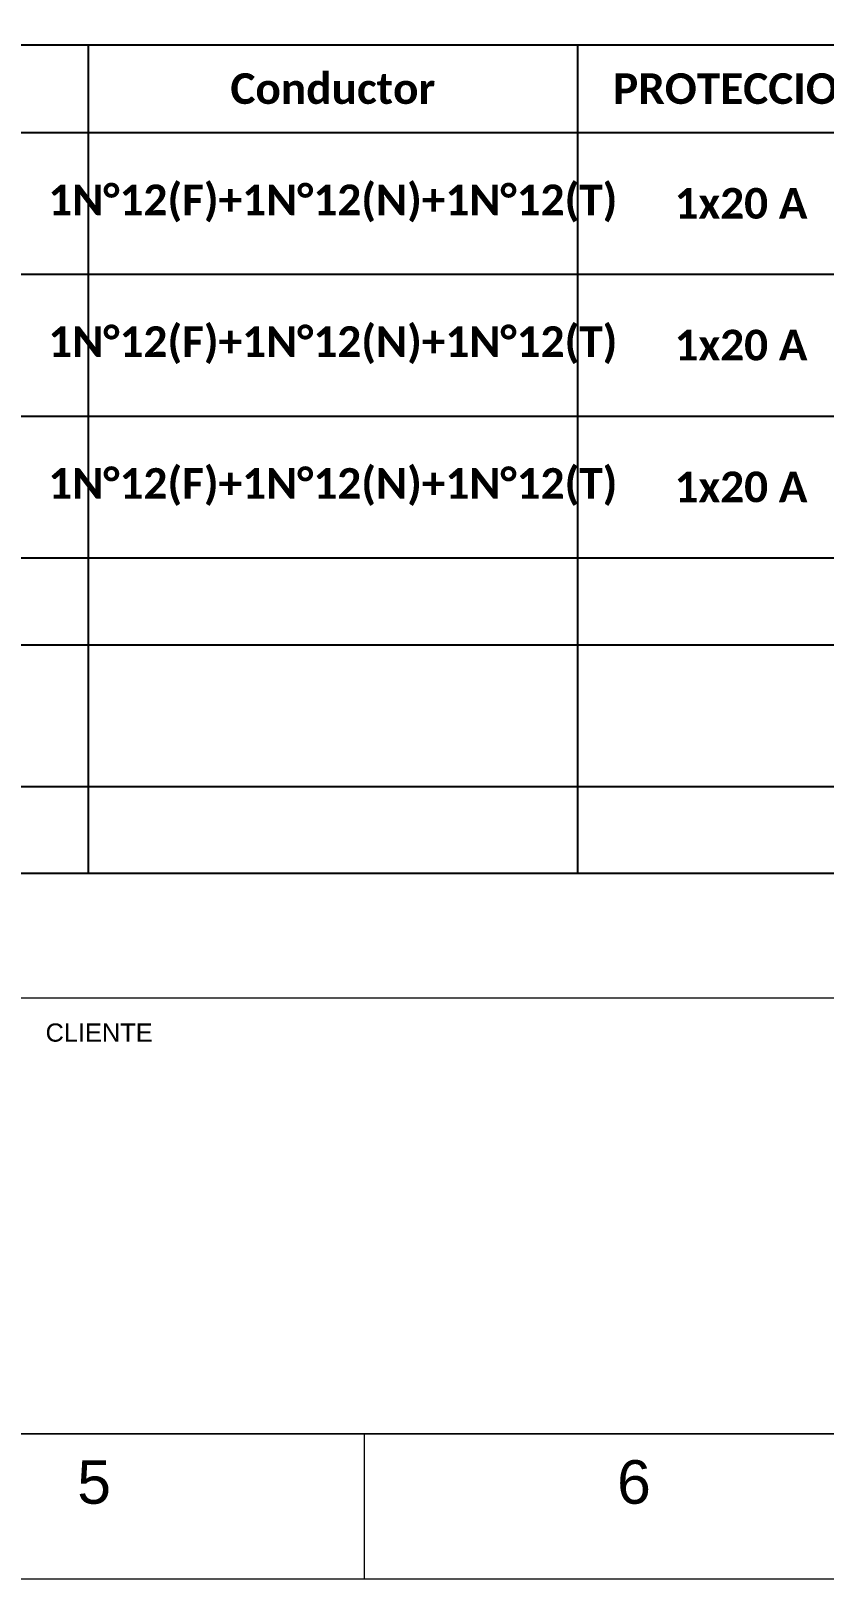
# Paper-space layout 'CUADRO DE CARGAS' of a CAD drawing. Header units: millimetres. Extents: x -541 to 452, y 214 to 916.
# Drawn here: x -269.2 to -178, y 214.1 to 392.1 of the extents above; entities that cross this region are included whole.
import ezdxf

# ---------------------------------------------------------------- set-up
doc = ezdxf.new("R2010")
doc.units = ezdxf.units.MM
doc.layers.add('-CN-GYD-CAJETIN-A0', color=7, linetype='Continuous', lineweight=5)
doc.styles.add('Annotative', font='arial.ttf')
doc.styles.get("Standard").update_dxf_attribs({"font": 'arial.ttf'})

# ---------------------------------------------------------------- blocks, each defined once
blk = doc.blocks.new('CAJETIN-A1')
at = {"layer": '-CN-GYD-CAJETIN-A0'}
blk.add_line((-578.14, 14.15), (-578.14, 0), dxfattribs=at)
for points in [[(-841, 0), (-841, 594.85), (0, 594.85), (0, 0)], [(-826.85, 14.15), (-826.85, 580.71), (-14.15, 580.71), (-14.15, 14.15)]]:
    blk.add_lwpolyline(points, close=True, dxfattribs=at)
blk.add_lwpolyline([(-826.85, 14.15), (-14.15, 14.15), (-14.15, 56.59), (-826.85, 56.59), (-826.85, 14.15)], dxfattribs=at)
at = {"layer": '-CN-GYD-CAJETIN-A0', "insert": (-609.16, 54.12), "char_height": 1.768, "width": 31.4816, "attachment_point": 1, "style": 'Annotative'}
blk.add_mtext('CLIENTE ', dxfattribs=at)
at = {"layer": '-CN-GYD-CAJETIN-A0', "char_height": 4.24, "attachment_point": 5, "style": 'Annotative'}
for s, insert in [('5', (-604.43, 9.43)), ('6', (-551.86, 9.43))]:
    blk.add_mtext(s, dxfattribs=dict(at, insert=insert))
at = {"layer": '-CN-GYD-CAJETIN-A0', "style": 'Annotative'}
for tag, p in [('AREA', (-138.92, 46.56)), ('FASE', (-96.97, 46.56)), ('NOM-PLANO', (-138.87, 18.32)), ('REV-N°', (-54.37, 18.15))]:
    blk.add_attdef(tag, p, '', height=2.5, dxfattribs=at)
blk = doc.blocks.new('*T138')
at = {"linetype": 'ByBlock', "lineweight": -2, "transparency": 16777216}
for p, q in [((0, 0), (338.65, 0)), ((0, 0), (0, -105.24)), ((0, -9.98), (338.65, -9.98)), ((18.22, -9.98), (18.22, -105.24)), ((83.16, -9.98), (83.16, -105.24)), ((134.43, -9.98), (134.43, -105.24)), ((170.17, -9.98), (170.17, -105.24)), ((186.7, -9.98), (186.7, -105.24)), ((244.81, -9.98), (244.81, -105.24)), ((301.05, -9.98), (301.05, -105.24)), ((338.65, -9.98), (338.65, -105.24)), ((0, -20.05), (338.65, -20.05)), ((0, -36.36), (338.65, -36.36)), ((0, -52.67), (338.65, -52.67)), ((0, -68.97), (338.65, -68.97)), ((0, -78.96), (338.65, -78.96)), ((0, -95.26), (338.65, -95.26)), ((0, -105.24), (301.05, -105.24))]:
    blk.add_line(p, q, dxfattribs=at)
at = {"color": 0, "linetype": 'ByBlock', "lineweight": -2, "transparency": 16777216}
for p, q in [((338.65, 0), (338.65, -9.98)), ((301.05, -105.24), (338.65, -105.24))]:
    blk.add_line(p, q, dxfattribs=at)
at = {"color": 0, "transparency": 16777216, "char_height": 3.5228, "attachment_point": 5}
for s, insert, width in [('{\\fCalibri|b1|i0|c0;\\c0;TABLERO P4 REGULADO DE 12 CIRCUITOS 2 FASES - 4 HILOS   ', (169.33, -4.99), 333.3661), ('{\\fCalibri|b1|i0|c0;\\c0;CTO', (9.11, -15.02), 12.9363), ('{\\fCalibri|b1|i0|c0;\\c0;Descripción ', (50.69, -15.02), 59.6562), ('{\\fCalibri|b1|i0|c0;\\c0;Conductor', (108.8, -15.02), 45.9859), ('{\\fCalibri|b1|i0|c0;\\c0;PROTECCION', (152.3, -15.02), 30.4514), ('{\\fCalibri|b1|i0|c0;\\c0;CTO', (178.44, -15.02), 11.2539), ('{\\fCalibri|b1|i0|c0;\\c0;Descripción ', (215.76, -15.02), 52.821), ('{\\fCalibri|b1|i0|c0;\\c0;Conductor', (272.93, -15.02), 50.9569), ('{\\fCalibri|b1|i0|c0;\\c0;PROTECCION', (319.85, -15.02), 32.3155), ('{\\fCalibri|b1|i0|c0;\\c0;1', (9.11, -28.21), 12.9363), ('{\\fCalibri|b1|i0|c0;\\c0;Intrucion', (50.69, -28.21), 59.6562), ('{\\fCalibri|b1|i0|c0;\\c0;1N°12(F)+1N°12(N)+1N°12(T)', (108.8, -28.21), 45.9859), ('{\\fCalibri|b1|i0|c0;\\c0;1x20 A', (152.3, -28.21), 30.4514), ('{\\fCalibri|b1|i0|c0;\\c0;2', (178.44, -28.21), 11.2539), ('{\\fCalibri|b1|i0|c0;\\c0;Monitoreo', (215.76, -28.21), 52.821), ('{\\fCalibri|b1|i0|c0;\\c0;1N°12(F)+1N°12(N)+1N°12(T)', (272.93, -28.21), 50.9569), ('{\\fCalibri|b1|i0|c0;\\c0;1x20 A', (319.85, -28.21), 32.3155), ('{\\fCalibri|b1|i0|c0;\\c0;3', (9.11, -44.51), 12.9363), ('{\\fCalibri|b1|i0|c0;\\c0;Rack', (50.69, -44.51), 59.6562), ('{\\fCalibri|b1|i0|c0;\\c0;1N°12(F)+1N°12(N)+1N°12(T)', (108.8, -44.51), 45.9859), ('{\\fCalibri|b1|i0|c0;\\c0;1x20 A', (152.3, -44.51), 30.4514), ('{\\fCalibri|b1|i0|c0;\\c0;Rack', (215.76, -44.51), 52.821), ('{\\fCalibri|b1|i0|c0;\\c0;1N°12(F)+1N°12(N)+1N°12(T)', (272.93, -44.51), 50.9569), ('{\\fCalibri|b1|i0|c0;\\c0;1x20 A', (319.85, -44.51), 32.3155), ('{\\fCalibri|b1|i0|c0;\\c0;4', (178.44, -44.51), 11.2539), ('{\\fCalibri|b1|i0|c0;\\c0;1N°12(F)+1N°12(N)+1N°12(T)', (108.8, -60.82), 45.9859), ('{\\fCalibri|b1|i0|c0;\\c0;Seguridad', (215.76, -60.82), 52.821), ('{\\fCalibri|b1|i0|c0;\\c0;1N°12(F)+1N°12(N)+1N°12(T)', (272.93, -60.82), 50.9569), ('{\\fCalibri|b1|i0|c0;\\c0;5', (9.11, -60.82), 12.9363), ('{\\fCalibri|b1|i0|c0;\\c0;Rci', (50.69, -60.82), 59.6562), ('{\\fCalibri|b1|i0|c0;\\c0;1x20 A', (152.3, -60.82), 30.4514), ('{\\fCalibri|b1|i0|c0;\\c0;6', (178.44, -60.82), 11.2539), ('{\\fCalibri|b1|i0|c0;\\c0;1x20 A', (319.85, -60.82), 32.3155), ('{\\fCalibri|b1|i0|c0;\\c0;7', (9.11, -73.96), 12.9363), ('{\\fCalibri|b1|i0|c0;\\c0;RESERVA', (50.69, -73.96), 59.6562), ('{\\fCalibri|b1|i0|c0;\\c0;8', (178.44, -73.96), 11.2539), ('{\\fCalibri|b1|i0|c0;\\c0;RESERVA', (215.76, -73.96), 52.821), ('{\\fCalibri|b1|i0|c0;\\c0;', (108.8, -73.96), 45.9859), ('{\\fCalibri|b1|i0|c0;\\c0;', (152.3, -73.96), 30.4514), ('{\\fCalibri|b1|i0|c0;\\c0;', (272.93, -73.96), 50.9569), ('{\\fCalibri|b1|i0|c0;\\c0;', (319.85, -73.96), 32.3155), ('{\\fCalibri|b1|i0|c0;\\c0;9', (9.11, -87.11), 12.9363), ('{\\fCalibri|b1|i0|c0;\\c0;Control iluminacion', (50.69, -87.11), 59.6562), ('{\\fCalibri|b1|i0|c0;\\c0;1N°12(F)+1N°12(N)+1N°12(T)', (108.8, -87.11), 45.9859), ('{\\fCalibri|b1|i0|c0;\\c0;1x20 A', (152.3, -87.11), 30.4514), ('{\\fCalibri|b1|i0|c0;\\c0;10', (178.44, -87.11), 11.2539), ('{\\fCalibri|b1|i0|c0;\\c0;RESERVA', (215.76, -87.11), 52.821), ('{\\fCalibri|b1|i0|c0;\\c0;', (272.93, -87.11), 50.9569), ('{\\fCalibri|b1|i0|c0;\\c0;', (319.85, -87.11), 32.3155), ('{\\fCalibri|b1|i0|c0;\\c0;11', (9.11, -100.25), 12.9363), ('{\\fCalibri|b1|i0|c0;\\c0;RESERVA', (50.69, -100.25), 59.6562), ('{\\fCalibri|b1|i0|c0;\\c0;12', (178.44, -100.25), 11.2539), ('{\\fCalibri|b1|i0|c0;\\c0;RESERVA', (215.76, -100.25), 52.821), ('{\\fCalibri|b1|i0|c0;\\c0;', (108.8, -100.25), 45.9859), ('{\\fCalibri|b1|i0|c0;\\c0;', (152.3, -100.25), 30.4514), ('{\\fCalibri|b1|i0|c0;\\c0;', (272.93, -100.25), 50.9569), ('{\\fCalibri|b1|i0|c0;\\c0;', (319.85, -100.25), 32.3155)]:
    blk.add_mtext(s, dxfattribs=dict(at, insert=insert, width=width))

psp = doc.layouts.new('CUADRO DE CARGAS')

# ---------------------------------------------------------------- block references
at = {"layer": '-CN-GYD-CAJETIN-A0', "xscale": 1.180501544812831, "yscale": 1.180501544812831, "zscale": 1.180501544812831}
psp.add_blockref('CAJETIN-A1', (451.58, 214.05), dxfattribs=at)
psp.add_blockref('*T138', (-507.44, 400.45))

doc.saveas('drawing.dxf')
